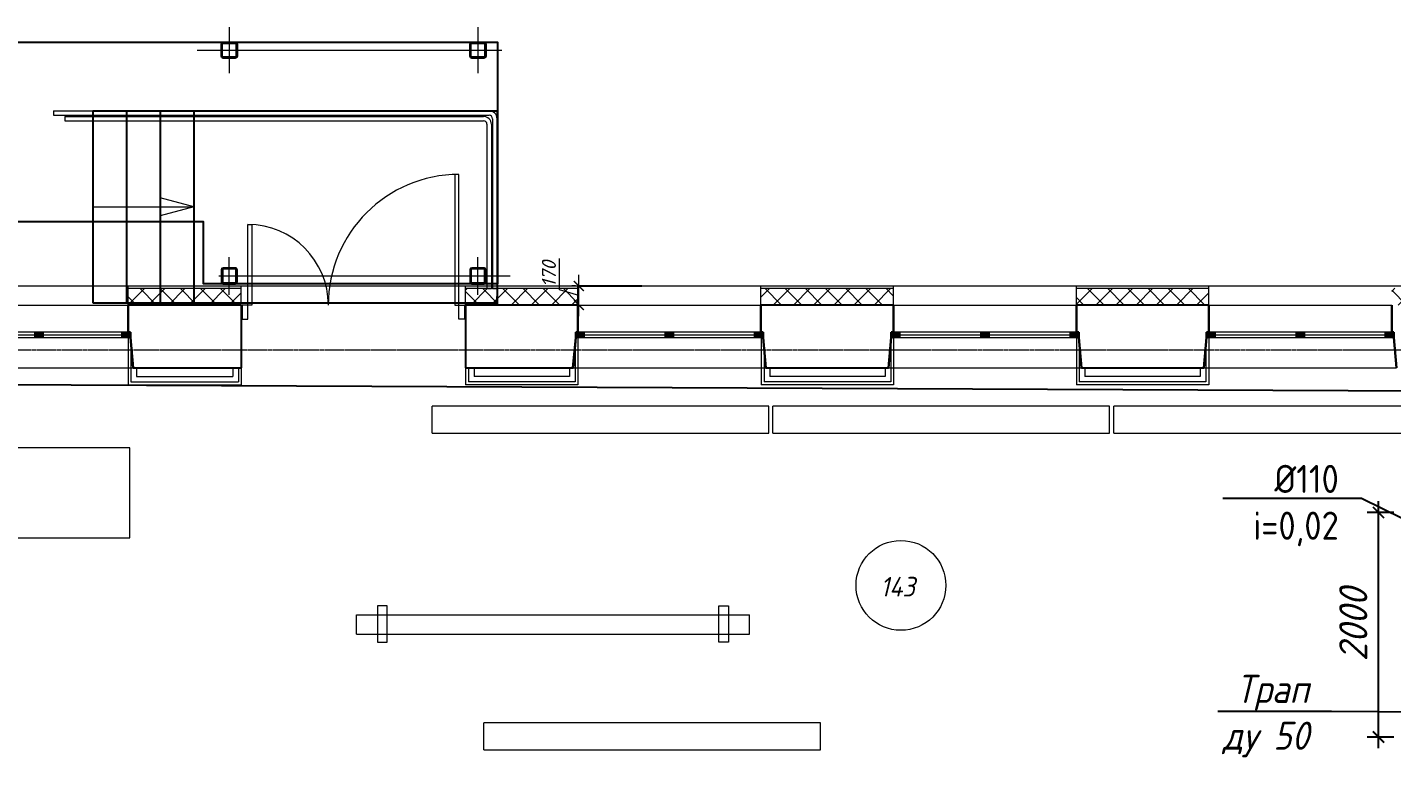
# Model space of a CAD drawing. Header units: millimetres. Extents: x -10178924 to 11692288, y -947381 to 58396.
# Drawn here: x 835400 to 847554, y -878057 to -871419 of the extents above; entities that cross this region are included whole.
import ezdxf
from ezdxf import colors
from ezdxf.entities.mleader import LeaderData, LeaderLine
from ezdxf.math import Vec2, Vec3

# ---------------------------------------------------------------- set-up
doc = ezdxf.new("R2010")
doc.units = ezdxf.units.MM
doc.linetypes.add('GOST2.303 4', pattern=[7, 5, -2, 0])
doc.linetypes.add('осевая', pattern=[50.8, 31.75, -6.35, 6.35, -6.35])
for name, color, linetype in [('_надписи канализация', 7, 'Continuous'), ('PDF _Марки помещений', 5, 'Continuous'), ('PDF _Стены краска9010', 7, 'Continuous'), ('ВК_Выноски', 7, 'Continuous'), ('Стены внутр.1', 7, 'Continuous')]:
    doc.layers.add(name, color=color, linetype=linetype)
for name, color, linetype, lineweight in [('АР_Двери', 250, 'Continuous', 9), ('Верхние поручни', 7, 'Continuous', 9), ('Лестницы', 7, 'Continuous', 9), ('Линии свеса', 7, 'Continuous', 9), ('ЛСтойки 140х8', 212, 'Continuous', 40), ('Метал', 20, 'Continuous', 40), ('Оси', 253, 'Continuous', 9), ('Основная ГКЛ', 250, 'Continuous', 9), ('Отделка СТЕН', 6, 'Continuous', 13), ('Перегородки_ГКЛ', 20, 'Continuous', 9), ('Перила', 7, 'Continuous', 9), ('Размеры клад.', 7, 'Continuous', 0), ('Размеры осевые', 153, 'Continuous', 9), ('Стены.1', 7, 'Continuous', 25), ('Стрелки вверх', 7, 'Continuous', 18), ('ТХ оборудование', 7, 'Continuous', 9)]:
    doc.layers.add(name, color=color, linetype=linetype, lineweight=lineweight)
doc.styles.add('GOST 2.304_new', font='isocpeui.ttf')
doc.styles.add('ISOCPEUR', font='isocpeui.ttf', dxfattribs={"width": 0.9})
doc.styles.add('ISOCPEURNA', font='isocpeur.ttf')
doc.styles.add('Текст_М100', font='GOST_Common Italic.ttf', dxfattribs={"height": 250})
doc.dimstyles.new('SPDS 1_50', dxfattribs={"dimscale": 50, "dimtxt": 2.5, "dimasz": 1.77, "dimexe": 1.25, "dimexo": 0.625, "dimtad": 1, "dimdec": 0, "dimrnd": 0.001, "dimtxsty": 'GOST 2.304_new', "dimblk": 'ARCHTICK', "dimcen": 2.5, "dimdle": 2, "dimclrt": 256, "dimadec": 0, "dimazin": 2, "dimtfac": 0.75, "dimtdec": 0, "dimtmove": 1, "dimatfit": 3, "dimfxl": 1, "dimtolj": 1, "dimlwd": 9, "dimlwe": 9, "dimarcsym": 0})
doc.dimstyles.new('Размеры_М100', dxfattribs={"dimtxt": 250, "dimasz": 100, "dimexe": 100, "dimexo": 100, "dimgap": 100, "dimtad": 1, "dimrnd": 5, "dimtxsty": 'Текст_М100', "dimblk": 'ARCHTICK', "dimcen": 250, "dimdle": 100, "dimadec": 0, "dimazin": 2, "dimtfac": 1, "dimtmove": 1, "dimatfit": 3, "dimfxl": 1, "dimarcsym": 0})

# ---------------------------------------------------------------- blocks, each defined once
blk = doc.blocks.new('_None')
blk = doc.blocks.new('_ArchTick')
at = {"color": 0, "linetype": 'ByBlock', "const_width": 0.15}
blk.add_lwpolyline([(-0.5, -0.5), (0.5, 0.5)], dxfattribs=at)
blk = doc.blocks.new('*D2519')
at = {"layer": 'Defpoints', "color": 0, "ltscale": 0.1, "transparency": 16777216}
for p in [(13655, -1449), (13890, -1449), (13890, -3449)]:
    blk.add_point(p, dxfattribs=at)
at = {"layer": 'ТХ оборудование', "color": 0, "lineweight": -2, "ltscale": 0.1, "transparency": 16777216}
for p, q in [((13790, -1449), (13555, -1449)), ((13655, -3549), (13655, -1349)), ((13790, -3449), (13555, -3449))]:
    blk.add_line(p, q, dxfattribs=at)
at = {"layer": 'ТХ оборудование', "color": 0, "lineweight": -2, "ltscale": 0.1, "transparency": 16777216, "xscale": 100, "yscale": 100, "zscale": 100}
for p, rotation in [((13655, -1449), 90), ((13655, -3449), 270)]:
    blk.add_blockref('_ArchTick', p, dxfattribs=dict(at, rotation=rotation))
at = {"layer": 'ТХ оборудование', "color": 0, "lineweight": 9, "ltscale": 0.1, "transparency": 16777216, "insert": (13430, -2449), "char_height": 250, "attachment_point": 5, "rotation": 90, "style": 'Текст_М100'}
blk.add_mtext('2000', dxfattribs=at)
blk = doc.blocks.new('Двустворчатое Окно 22_9')
at = {"layer": 'Стены.1', "linetype": 'Continuous', "lineweight": 0}
for points in [[(-815, 0), (-815, -50), (-735, -50), (-735, 0)], [(0, -50), (0, 0), (-40, 0), (-40, -50)], [(0, 0), (0, -50), (40, -50), (40, 0)], [(815, -50), (815, 0), (735, 0), (735, -50)]]:
    blk.add_hatch(color=256, dxfattribs=at).paths.add_polyline_path(points)
at = {"layer": 'Стены.1', "linetype": 'Continuous', "lineweight": 5}
for p, q in [((-839, 270), (839, 270)), ((-735, 0), (-40, 0)), ((40, 0), (735, 0)), ((-735, -25), (-40, -25)), ((-40, -50), (-735, -50)), ((40, -25), (735, -25)), ((735, -50), (40, -50)), ((-795, -290), (795, -290))]:
    blk.add_line(p, q, dxfattribs=at)
at = {"layer": 'Стены.1', "linetype": 'Continuous', "lineweight": 30}
for p, q in [((-815, 0), (-839, 270)), ((815, 0), (839, 270)), ((-815, -50), (-815, 0)), ((-815, -50), (-815, 0)), ((815, -50), (815, 0)), ((815, -50), (815, 0)), ((-795, -50), (-815, -50)), ((-795, -50), (-815, -50)), ((-795, -290), (-795, -50)), ((795, -50), (815, -50)), ((795, -50), (815, -50)), ((795, -290), (795, -50))]:
    blk.add_line(p, q, dxfattribs=at)
at = {"layer": 'Стены.1', "linetype": 'Continuous', "lineweight": 20}
for p, q in [((-815, 0), (-735, 0)), ((-735, 0), (-735, -50)), ((-40, -50), (-40, 0)), ((-40, 0), (0, 0)), ((0, 0), (40, 0)), ((40, 0), (40, -50)), ((735, -50), (735, 0)), ((735, 0), (815, 0)), ((-735, -50), (-815, -50)), ((0, -50), (-40, -50)), ((40, -50), (0, -50)), ((815, -50), (735, -50))]:
    blk.add_line(p, q, dxfattribs=at)
blk = doc.blocks.new('Двустворчатое Окно 22')
at = {"layer": 'Стены.1', "linetype": 'Continuous', "lineweight": 0}
for points in [[(-835, 0), (-835, -50), (-755, -50), (-755, 0)], [(0, -50), (0, 0), (-40, 0), (-40, -50)], [(0, 0), (0, -50), (40, -50), (40, 0)], [(835, -50), (835, 0), (755, 0), (755, -50)]]:
    blk.add_hatch(color=256, dxfattribs=at).paths.add_polyline_path(points)
at = {"layer": 'Стены.1', "linetype": 'Continuous', "lineweight": 5}
for p, q in [((-859, 270), (859, 270)), ((-755, 0), (-40, 0)), ((40, 0), (755, 0)), ((-755, -25), (-40, -25)), ((-40, -50), (-755, -50)), ((40, -25), (755, -25)), ((755, -50), (40, -50)), ((-815, -290), (815, -290))]:
    blk.add_line(p, q, dxfattribs=at)
at = {"layer": 'Стены.1', "linetype": 'Continuous', "lineweight": 30}
for p, q in [((-835, 0), (-859, 270)), ((835, 0), (859, 270)), ((-835, -50), (-835, 0)), ((-835, -50), (-835, 0)), ((835, -50), (835, 0)), ((835, -50), (835, 0)), ((-815, -50), (-835, -50)), ((-815, -50), (-835, -50)), ((-815, -290), (-815, -50)), ((815, -50), (835, -50)), ((815, -50), (835, -50)), ((815, -290), (815, -50))]:
    blk.add_line(p, q, dxfattribs=at)
at = {"layer": 'Стены.1', "linetype": 'Continuous', "lineweight": 20}
for p, q in [((-835, 0), (-755, 0)), ((-755, 0), (-755, -50)), ((-40, -50), (-40, 0)), ((-40, 0), (0, 0)), ((0, 0), (40, 0)), ((40, 0), (40, -50)), ((755, -50), (755, 0)), ((755, 0), (835, 0)), ((-755, -50), (-835, -50)), ((0, -50), (-40, -50)), ((40, -50), (0, -50)), ((835, -50), (755, -50))]:
    blk.add_line(p, q, dxfattribs=at)
blk = doc.blocks.new('*U2187')
at = {"layer": 'АР_Двери'}
for points in [[(1929, 1163), (1894, 1163), (1894, 0), (1929, 0)], [(50, 717), (85, 717), (85, 0), (50, 0)], [(50, 0), (0, 0), (0, -125), (50, -125)], [(1929, 0), (1979, 0), (1979, -125), (1929, -125)]]:
    blk.add_lwpolyline(points, close=True, dxfattribs=at)
for centre, radius, start, end in [((1929, 0), 1163, 90, 180), ((50, 0), 717, 0, 90)]:
    blk.add_arc(centre, radius, start, end, dxfattribs=at)
at = {"layer": 'Основная ГКЛ', "ltscale": 5}
for p, q in [((-10, 0), (-10, -125)), ((1989, 0), (1989, -125))]:
    blk.add_line(p, q, dxfattribs=at)
blk = doc.blocks.new('*D2515')
at = {"layer": 'Defpoints', "color": 0, "transparency": 16777216}
for p in [(6532, 568), (6532, 568), (6532, 398)]:
    blk.add_point(p, dxfattribs=at)
at = {"layer": 'Размеры клад.', "color": 0, "lineweight": 9, "transparency": 16777216}
for p, q in [((6359, 535), (6359, 814)), ((6532, 298), (6532, 668)), ((6532, 483), (6359, 535)), ((6501, 568), (6470, 568)), ((6501, 398), (6470, 398))]:
    blk.add_line(p, q, dxfattribs=at)
at = {"layer": 'Размеры клад.', "color": 0, "lineweight": 9, "transparency": 16777216, "xscale": 88.5, "yscale": 88.5, "zscale": 88.5}
for p, rotation in [((6532, 568), 90), ((6532, 398), 270)]:
    blk.add_blockref('_ArchTick', p, dxfattribs=dict(at, rotation=rotation))
at = {"layer": 'Размеры клад.', "lineweight": 0, "transparency": 16777216, "insert": (6265, 674), "char_height": 125, "attachment_point": 5, "rotation": 90, "style": 'GOST 2.304_new'}
blk.add_mtext('\\A1;170', dxfattribs=at)
blk = doc.blocks.new('*U2237')
at = {"color": 0, "linetype": 'ByBlock', "lineweight": -2}
for p, q in [((-70, 54), (-70, -54)), ((-62, 54), (-62, -54)), ((54, 70), (-54, 70)), ((54, 62), (-54, 62)), ((62, -54), (62, 54)), ((70, -54), (70, 54)), ((-54, -62), (54, -62)), ((-54, -70), (54, -70))]:
    blk.add_line(p, q, dxfattribs=at)
for centre, radius, start, end in [((-54, 54), 16, 90, 180), ((-54, 54), 8, 90, 180), ((54, 54), 16, 0, 90), ((54, 54), 8, 0, 90), ((-54, -54), 16, 180, 270), ((-54, -54), 8, 180, 270), ((54, -54), 16, 270, 0), ((54, -54), 8, 270, 0)]:
    blk.add_arc(centre, radius, start, end, dxfattribs=at)
blk = doc.blocks.new('A$Cad086cf1')
at = {"layer": 'Отделка СТЕН', "true_color": 0x636466, "transparency": 33554687}
h = blk.add_hatch(dxfattribs=at)
h.set_pattern_fill('ANSI37', color=251, scale=40)
h.set_pattern_definition([(45, (142968.72, -47941.48), (-89.80256, 89.80256), []), (135, (142968.72, -47941.48), (-89.80256, -89.80256), [])])
h.paths.add_polyline_path([(24449.764, 398.057), (24449.764, 548.057), (22137.906, 548.057), (22137.906, 398.057)])
h.paths.add_polyline_path([(20507.906, 398.057), (20507.906, 548.057), (19353.845, 548.057), (19353.845, 398.057)])
h.paths.add_polyline_path([(16537.106, 548.057), (16537.106, 398.057), (17723.845, 398.057), (17723.845, 548.057)])
h.paths.add_polyline_path([(14947.106, 398.057), (14947.106, 548.057), (13772.524, 548.057), (13772.524, 398.057)])
h.paths.add_polyline_path([(12142.524, 398.057), (12142.524, 548.057), (10964.581, 548.057), (10964.581, 398.057)])
h.paths.add_polyline_path([(9334.581, 398.057), (9334.581, 548.057), (8153.369, 548.057), (8153.369, 398.057)])
h.paths.add_polyline_path([(6523.369, 398.057), (6523.369, 548.057), (5523.369, 548.057), (5523.369, 398.057)])
h.paths.add_polyline_path([(3523.369, 398.057), (3523.369, 548.057), (2516.935, 548.057), (2516.935, 398.057)])
h.paths.add_polyline_path([(926.935, 398.057), (926.935, 548.057), (-623.077, 548.057), (-623.077, -12306.906), (926.935, -12306.906), (926.935, -12156.906), (-473.077, -12156.906), (-473.077, 398.057)])
h.paths.add_polyline_path([(3728.753, -12306.906), (3728.753, -12156.906), (2556.935, -12156.906), (2556.935, -12306.906)])
h.paths.add_polyline_path([(6523.369, -12306.906), (6523.369, -12156.906), (5543.838, -12156.906), (5543.724, -12306.906)])
h.paths.add_polyline_path([(8153.369, -12156.906), (8153.369, -12306.906), (9326.882, -12306.906), (9326.882, -12156.906)])
h.paths.add_polyline_path([(12142.524, -12306.906), (12142.524, -12156.906), (10956.882, -12156.906), (10956.882, -12306.906)])
h.paths.add_polyline_path([(14927.106, -12306.906), (14927.106, -12156.906), (13772.524, -12156.906), (13772.524, -12306.906)])
h.paths.add_polyline_path([(17753.845, -12306.906), (17753.845, -12156.906), (16557.106, -12156.906), (16557.106, -12306.906)])
h.paths.add_polyline_path([(20557.906, -12306.906), (20557.906, -12156.906), (19353.845, -12156.906), (19353.845, -12306.906)])
at = {"color": 251, "true_color": 0x636466, "transparency": 33554687}
blk.add_line((6522.775, 568.057), (7091.627, 568.057), dxfattribs=at)
at = {"layer": 'PDF _Марки помещений', "color": 251, "lineweight": 9, "true_color": 0x636466, "transparency": 33554687}
blk.add_circle((9400.562, -2098.427), 400.063, dxfattribs=at)
at = {"layer": 'PDF _Стены краска9010', "color": 251, "true_color": 0x636466, "transparency": 33554585}
blk.add_line((962.294, -307.637), (14331.934, -366.068), dxfattribs=at)
at = {"layer": 'Верхние поручни', "color": 251, "true_color": 0x636466, "transparency": 33554687}
for p, q in [((1852.841, 2128.057), (1852.841, 2088.057)), ((1852.841, 2128.057), (2050.178, 2128.057)), ((1852.841, 2088.057), (2050.178, 2088.057)), ((2050.178, 2128.057), (2073.977, 2128.057)), ((2050.178, 2088.057), (2073.977, 2088.057)), ((2073.977, 2128.057), (3991.704, 2128.057)), ((2073.977, 2088.057), (3991.704, 2088.057)), ((3991.704, 2128.057), (5732.841, 2128.057)), ((3991.704, 2088.057), (5732.841, 2088.057)), ((5762.841, 2058.057), (5762.841, 542.354)), ((5802.841, 2058.057), (5802.841, 542.354)), ((5802.841, 542.354), (5762.841, 542.354))]:
    blk.add_line(p, q, dxfattribs=at)
at = {"layer": 'Верхние поручни', "color": 251, "lineweight": 25, "true_color": 0x636466, "transparency": 33554687}
for p, q in [((2202.424, 2128.057), (2202.424, 418.057)), ((2202.424, 2128.057), (5802.841, 2128.057)), ((2502.424, 2128.057), (2502.424, 418.057)), ((2802.424, 2128.057), (2802.424, 418.057)), ((3102.424, 2128.057), (3102.424, 418.057)), ((5802.841, 2128.057), (5802.841, 418.057)), ((2202.424, 418.057), (5802.841, 418.057))]:
    blk.add_line(p, q, dxfattribs=at)
at = {"layer": 'Верхние поручни', "color": 251, "true_color": 0x636466, "transparency": 33554687}
for radius in [70, 30]:
    blk.add_arc((5732.841, 2058.057), radius, 0, 90, dxfattribs=at)
at = {"layer": 'Лестницы', "color": 251, "linetype": 'GOST2.303 4', "ltscale": 50, "true_color": 0x636466, "transparency": 33554687}
for p, q in [((5806.923, 2738.057), (-3103.077, 2738.057)), ((5806.923, 569.057), (5806.923, 2738.057)), ((3187.018, 588.406), (5806.923, 588.406))]:
    blk.add_line(p, q, dxfattribs=at)
at = {"layer": 'Линии свеса', "color": 251, "true_color": 0x636466, "transparency": 33554687}
for p, q in [((2803.018, 2128.057), (2803.018, 2118.057)), ((3103.018, 618.057), (3103.018, 608.057))]:
    blk.add_line(p, q, dxfattribs=at)
at = {"layer": 'Метал', "color": 251, "lineweight": 25, "ltscale": 100, "true_color": 0x636466, "transparency": 33554687}
blk.add_lwpolyline([(-3103.077, -1681.943), (-3103.077, 2738.057), (5806.923, 2738.057), (5806.923, 588.406), (3187.018, 588.406), (3187.018, 1138.057), (-1503.077, 1138.057), (-1503.077, -1681.943), (-3103.077, -1681.943)], dxfattribs=at)
at = {"layer": 'Оси', "color": 251, "ltscale": 10, "true_color": 0x636466, "transparency": 33554687}
for p, q in [((3417.424, 2872.025), (3417.424, 2464.089)), ((5632.329, 2872.025), (5632.329, 2464.089))]:
    blk.add_line(p, q, dxfattribs=at)
at = {"layer": 'Оси', "color": 251, "ltscale": 25, "true_color": 0x636466, "transparency": 33554687}
blk.add_lwpolyline([(3132.022, 2668.057), (5844.22, 2668.057)], dxfattribs=at)
at = {"layer": 'Оси', "color": 251, "ltscale": 10, "true_color": 0x636466, "transparency": 33554687}
for points in [[(3417.935, 489.433), (3417.935, 825.378)], [(5632.841, 489.433), (5632.841, 825.378)], [(3324.963, 657.406), (5919.731, 657.406)]]:
    blk.add_lwpolyline(points, dxfattribs=at)
at = {"layer": 'Отделка СТЕН', "color": 251, "true_color": 0x636466, "transparency": 33554687}
for p, q in [((2516.935, 398.057), (2516.935, 568.057)), ((3523.369, 398.057), (3523.369, 568.057)), ((5523.369, 398.057), (5523.369, 568.057)), ((6523.369, 398.057), (6523.369, 568.057)), ((8153.369, 398.057), (8153.369, 568.057)), ((9334.581, 398.057), (9334.581, 568.057)), ((10964.581, 398.057), (10964.581, 568.057)), ((12142.524, 398.057), (12142.524, 568.057))]:
    blk.add_line(p, q, dxfattribs=at)
for points in [[(3728.753, -12326.906), (-643.077, -12326.906), (-643.077, 568.057), (31612.139, 568.057)], [(2516.935, 548.057), (3523.369, 548.057)], [(5523.369, 548.057), (6523.369, 548.057)], [(8153.369, 548.057), (9334.581, 548.057)], [(10964.581, 548.057), (12142.524, 548.057)]]:
    blk.add_lwpolyline(points, dxfattribs=at)
at = {"layer": 'Перегородки_ГКЛ', "color": 251, "ltscale": 0.1, "true_color": 0x636466, "transparency": 33554687}
for p, q in [((2516.935, 188.057), (2516.935, -311.943)), ((6523.369, 188.057), (6523.369, -311.943)), ((8156.639, 188.057), (8156.639, -311.943)), ((9334.581, 188.057), (9333.113, -311.943)), ((10964.581, 188.057), (10964.581, -311.943)), ((12142.524, 188.057), (12142.524, -311.943)), ((2541.935, 50.907), (2541.935, -286.943)), ((6498.369, 50.907), (6498.369, -286.943)), ((8181.639, 50.907), (8181.639, -286.943)), ((9309.581, 50.907), (9309.581, -286.943)), ((10989.581, 50.907), (10989.581, -286.943)), ((12117.524, 50.907), (12117.524, -286.943)), ((2591.935, -161.943), (2591.935, -236.943)), ((2591.935, -236.943), (3448.369, -236.943)), ((3448.369, -161.943), (3448.369, -236.943)), ((3498.369, -161.943), (3498.369, -286.943)), ((3523.369, -161.943), (3523.369, -311.943)), ((5523.369, -161.943), (5523.369, -311.943)), ((5548.369, -161.943), (5548.369, -286.943)), ((5598.369, -161.943), (5598.369, -236.943)), ((6448.369, -236.943), (5598.369, -236.943)), ((6448.369, -161.943), (6448.369, -236.943)), ((8231.639, -161.943), (8231.639, -236.943)), ((9259.581, -236.943), (8231.639, -236.943)), ((9259.581, -161.943), (9259.581, -236.943)), ((11039.581, -161.943), (11039.581, -236.943)), ((12067.524, -236.943), (11039.581, -236.943)), ((12067.524, -161.943), (12067.524, -236.943)), ((2516.935, -311.943), (3523.369, -311.943)), ((2541.935, -286.943), (3498.369, -286.943)), ((6523.369, -311.943), (5523.369, -311.943)), ((6498.369, -286.943), (5548.369, -286.943)), ((9334.581, -311.943), (8156.639, -311.943)), ((9309.581, -286.943), (8181.639, -286.943)), ((12142.524, -311.943), (10964.581, -311.943)), ((12117.524, -286.943), (10989.581, -286.943))]:
    blk.add_line(p, q, dxfattribs=at)
at = {"layer": 'Перила', "color": 251, "true_color": 0x636466, "transparency": 33554687}
for p, q in [((1952.841, 2078.057), (1952.841, 2038.057)), ((1952.841, 2078.057), (2050.178, 2078.057)), ((2050.178, 2078.057), (2073.977, 2078.057)), ((2073.977, 2078.057), (3991.704, 2078.057)), ((3991.704, 2078.057), (5682.841, 2078.057)), ((1952.841, 2038.057), (2050.178, 2038.057)), ((2050.178, 2038.057), (2073.977, 2038.057)), ((2073.977, 2038.057), (3991.704, 2038.057)), ((3991.704, 2038.057), (5682.841, 2038.057)), ((5712.841, 2008.057), (5712.841, 542.354)), ((5752.841, 2008.057), (5752.841, 542.354)), ((5752.841, 542.354), (5712.841, 542.354))]:
    blk.add_line(p, q, dxfattribs=at)
for radius in [70, 30]:
    blk.add_arc((5682.841, 2008.057), radius, 0, 90, dxfattribs=at)
at = {"layer": 'Размеры осевые', "color": 251, "linetype": 'осевая', "ltscale": 0.5, "true_color": 0x636466, "transparency": 33554687}
blk.add_line((-9750, 0), (57900, 0), dxfattribs=at)
at = {"layer": 'Стены внутр.1', "color": 251, "true_color": 0x636466, "transparency": 33554687}
for p, q in [((2502.424, 618.057), (2502.424, 608.057)), ((2802.424, 618.057), (2802.424, 608.057)), ((3102.424, 618.057), (3102.424, 608.057)), ((5802.841, 398.057), (5802.841, 473.057))]:
    blk.add_line(p, q, dxfattribs=at)
at = {"layer": 'Стены.1', "color": 251, "linetype": 'Continuous', "true_color": 0x636466, "transparency": 33554687}
for p, q in [((2516.935, 398.057), (2516.935, 158.057)), ((3523.369, 398.057), (3523.369, -161.943)), ((5523.369, 398.057), (5523.369, -161.943)), ((6523.369, 398.057), (6523.369, 158.057)), ((8153.369, 398.057), (8153.369, 158.057)), ((9334.581, 398.057), (9334.581, 158.057)), ((10964.581, 398.057), (10964.581, 158.057)), ((12142.524, 398.057), (12142.524, 158.057)), ((2516.935, 158.057), (2536.935, 158.057)), ((2536.935, 158.057), (2536.935, 108.057)), ((6523.369, 158.057), (6503.369, 158.057)), ((6503.369, 158.057), (6503.369, 108.057)), ((8153.369, 158.057), (8173.369, 158.057)), ((8173.369, 158.057), (8173.369, 108.057)), ((9334.581, 158.057), (9314.581, 158.057)), ((9314.581, 158.057), (9314.581, 108.057)), ((10964.581, 158.057), (10984.581, 158.057)), ((10984.581, 158.057), (10984.581, 108.057)), ((12142.524, 158.057), (12122.524, 158.057)), ((12122.524, 158.057), (12122.524, 108.057)), ((2536.935, 108.057), (2560.557, -161.943)), ((6503.369, 108.057), (6479.747, -161.943)), ((8173.369, 108.057), (8196.991, -161.943)), ((9314.581, 108.057), (9290.959, -161.943)), ((10984.581, 108.057), (11008.203, -161.943)), ((12122.524, 108.057), (12098.902, -161.943))]:
    blk.add_line(p, q, dxfattribs=at)
at = {"layer": 'Стены.1', "color": 251, "linetype": 'Continuous', "lineweight": 5, "true_color": 0x636466, "transparency": 33554687}
blk.add_line((6522.775, 398.057), (7091.627, 398.057), dxfattribs=at)
at = {"layer": 'Стены.1', "color": 251, "linetype": 'Continuous', "true_color": 0x636466, "transparency": 33554687, "flags": 128}
for points in [[(3523.369, 398.057), (2516.935, 398.057)], [(6523.369, 398.057), (5523.369, 398.057)], [(9334.581, 398.057), (8153.369, 398.057)], [(12142.524, 398.057), (10964.581, 398.057)], [(2560.557, -161.943), (3523.369, -161.943)], [(5523.369, -161.943), (6479.747, -161.943)], [(8196.991, -161.943), (9290.959, -161.943)], [(11008.203, -161.943), (12098.902, -161.943)]]:
    blk.add_lwpolyline(points, dxfattribs=at)
at = {"layer": 'Стрелки вверх', "color": 251, "true_color": 0x636466, "transparency": 33554687}
for p, q in [((3102.424, 1273.057), (2802.424, 1353.442)), ((2202.424, 1273.057), (3102.424, 1273.057)), ((3102.424, 1273.057), (2802.424, 1192.672))]:
    blk.add_line(p, q, dxfattribs=at)
at = {"layer": 'ТХ оборудование', "color": 251, "true_color": 0x636466, "transparency": 33554687}
for p, q in [((8225.148, -501.421, 0), (5225.148, -501.556, 0)), ((5225.159, -741.556, 0), (5225.148, -501.556, 0)), ((8225.159, -741.421, 0), (8225.148, -501.421, 0)), ((11259.947, -501.421, 0), (8259.947, -501.556, 0)), ((8259.957, -741.556, 0), (8259.947, -501.556, 0)), ((11259.957, -741.421, 0), (11259.947, -501.421, 0)), ((14298.584, -501.421, 0), (11298.584, -501.556, 0)), ((11298.595, -741.556, 0), (11298.584, -501.556, 0)), ((5225.159, -741.556, 0), (8225.159, -741.421, 0)), ((8259.957, -741.556, 0), (11259.957, -741.421, 0)), ((11298.595, -741.556, 0), (14298.595, -741.421, 0)), ((2532.736, -874.108), (932.736, -874.108)), ((2532.736, -1674.108), (2532.736, -874.108)), ((932.736, -1674.108), (2532.736, -1674.108)), ((4824.172, -2280.39, 0), (4738.078, -2280.39, 0)), ((4738.078, -2280.39, 0), (4738.078, -2604.979, 0)), ((4824.172, -2604.979, 0), (4824.172, -2280.39, 0)), ((7779.412, -2604.979, 0), (7779.412, -2280.39, 0)), ((7779.412, -2280.39, 0), (7865.506, -2280.39, 0)), ((7865.506, -2280.39, 0), (7865.506, -2604.979, 0)), ((4551.792, -2360.333, 0), (8051.792, -2360.333, 0)), ((4551.792, -2532.957, 0), (4551.792, -2360.333, 0)), ((8051.792, -2532.957, 0), (8051.792, -2360.333, 0)), ((4551.792, -2532.957, 0), (8051.792, -2532.957, 0)), ((4738.078, -2604.979, 0), (4824.172, -2604.979, 0)), ((7865.506, -2604.979, 0), (7779.412, -2604.979, 0)), ((8684.538, -3322.545), (5684.538, -3322.68)), ((5684.549, -3562.68), (5684.538, -3322.68)), ((8684.549, -3562.545), (8684.538, -3322.545)), ((5684.549, -3562.68), (8684.549, -3562.545))]:
    blk.add_line(p, q, dxfattribs=at)
at = {"color": 251, "linetype": 'ByBlock', "true_color": 0x636466, "transparency": 33554687}
blk.add_blockref('*U2187', (3533.369, 398.057), dxfattribs=at)
at = {"layer": 'ЛСтойки 140х8', "color": 251, "lineweight": 25, "ltscale": 100, "true_color": 0x636466, "transparency": 33554687, "xscale": -1, "rotation": 180}
for p in [(3417.424, 2668.057), (5632.329, 2668.057)]:
    blk.add_blockref('*U2237', p, dxfattribs=at)
at = {"layer": 'ЛСтойки 140х8', "color": 251, "lineweight": 25, "ltscale": 100, "true_color": 0x636466, "transparency": 33554687}
for p in [(3417.935, 657.406), (5632.841, 657.406)]:
    blk.add_blockref('*U2237', p, dxfattribs=at)
at = {"layer": 'Стены.1', "color": 251, "linetype": 'Continuous', "true_color": 0x636466, "transparency": 33554687, "xscale": -1, "zscale": 1000, "rotation": 180}
for name, p in [('Двустворчатое Окно 22_9', (1721.935, 108.057)), ('Двустворчатое Окно 22', (7338.369, 108.057)), ('Двустворчатое Окно 22', (10149.581, 108.057)), ('Двустворчатое Окно 22', (12957.524, 108.057))]:
    blk.add_blockref(name, p, dxfattribs=at)
at = {"layer": 'PDF _Марки помещений', "color": 251, "lineweight": 9, "true_color": 0x636466, "transparency": 33554687, "insert": (9217.462, -2197.404), "char_height": 175, "attachment_point": 7, "style": 'ISOCPEUR'}
blk.add_mtext('143', dxfattribs=at)
at = {"layer": 'Размеры клад.', "color": 251, "lineweight": 0, "true_color": 0x636466, "transparency": 33554687}
dim = blk.add_linear_dim(base=(6532.063, 568.057), p1=(6532.063, 398.057), p2=(6532.063, 568.057), angle=90, dimstyle='SPDS 1_50', dxfattribs=at)
dim.commit()
dim.dimension.update_dxf_attribs({"geometry": '*D2515', "text_midpoint": (6264.828, 566.111)})
at = {"layer": 'ТХ оборудование', "color": 251, "lineweight": 9, "ltscale": 0.1, "true_color": 0x636466, "transparency": 33554687}
dim = blk.add_linear_dim(base=(13654.691, -1448.944), p1=(13890.198, -3448.944), p2=(13890.198, -1448.944), angle=90, dimstyle='Размеры_М100', dxfattribs=at)
dim.commit()
dim.dimension.update_dxf_attribs({"geometry": '*D2519', "text_midpoint": (13429.691, -2448.944)})

msp = doc.modelspace()

# ---------------------------------------------------------------- block references
msp.add_blockref('A$Cad086cf1', (833781.5, -874290.7))

# ---------------------------------------------------------------- leaders
at = {"layer": '_надписи канализация', "lineweight": -2}
ml = msp.add_multileader_mtext('Standard', dxfattribs=at)
ml.set_content('\\A1;Приямок{\\Fisocp3|c204; }800{\\fArial|b0|i0|c204|p34;х}800х800(h)\\P{\\fArial|b0|i0|c204|p34;с\\Fisocp3|c204; }насосом дренажным {\\A0;\\H0.91667x;ГНОМ 10-10Г\\A1;\\H1.09091x; \\PN=1,1 кВт \\P (1 раб)\\Fisocp3|c204; \\fISOCPEUR|b0|i0|c204|p34;(закрыть рифленым железом)}', color=256, style='ISOCPEUR')
ml.set_leader_properties(lineweight=13)
ml.set_arrow_properties(name='NONE')
ml.build(insert=Vec2(0, 0))
ml.multileader.update_dxf_attribs({"text_left_attachment_type": 6, "text_right_attachment_type": 6, "dogleg_length": 100, "arrow_head_size": 300, "scale": 100})
ctx = ml.context
ctx.base_point, ctx.scale, ctx.char_height, ctx.arrow_head_size, ctx.landing_gap_size, ctx.plane_origin = Vec3(726724.9, -876080.2), 100, 250, 300, 0.09, Vec3(722250.4, -879799.4)
ctx.left_attachment, ctx.right_attachment, ctx.text_align_type = 6, 6, 1
notes = []
notes.append((ctx, [(0, (1, 1, 0), (726624.9, -876080.2), (1, 0), 100, [(1, [(727663, -882471)], 0, [])])]))
ctx.mtext.insert, ctx.mtext.width, ctx.mtext.alignment, ctx.mtext.flow_direction = Vec3(729650, -875755.2), 5926.326, 2, 5
at = {"layer": 'ВК_Выноски'}
ml = msp.add_multileader_mtext('Standard', dxfattribs=at)
ml.set_content('{\\W0.9; %%C110 \\Pi=0,02 }', color=7, style='ISOCPEURNA')
ml.set_leader_properties(color=7, linetype='ByLayer', lineweight=-1)
ml.set_arrow_properties(name='NONE')
ml.build(insert=Vec2(0, 0))
ml.multileader.update_dxf_attribs({"text_left_attachment_type": 6, "text_right_attachment_type": 6, "dogleg_length": 0.36, "arrow_head_size": 300})
ctx = ml.context
ctx.base_point, ctx.char_height, ctx.arrow_head_size, ctx.landing_gap_size, ctx.plane_origin = Vec3(846252, -875615.8), 250, 300, 100, Vec3(836633.5, -902832.8)
ctx.left_attachment, ctx.right_attachment, ctx.text_align_type = 6, 6, 2
notes.append((ctx, [(0, (1, 1, 0), (847283.6, -875615.8), (-1, 0), 100.4, [(0, [(849822.6, -876865.6)], 0, [])])]))
ctx.mtext.insert, ctx.mtext.width, ctx.mtext.alignment, ctx.mtext.flow_direction = Vec3(847083.2, -875315.8), 1799.095, 3, 5
ml = msp.add_multileader_mtext('Standard', dxfattribs=at)
ml.set_content('{\\W0.9;Трап \\Pду 50}', color=7, style='ISOCPEUR')
ml.set_leader_properties(color=7, linetype='ByLayer', lineweight=-1)
ml.set_arrow_properties(name='NONE')
ml.build(insert=Vec2(0, 0))
ml.multileader.update_dxf_attribs({"text_left_attachment_type": 6, "text_right_attachment_type": 6, "dogleg_length": 0.36, "arrow_head_size": 300})
ctx = ml.context
ctx.base_point, ctx.char_height, ctx.arrow_head_size, ctx.landing_gap_size, ctx.plane_origin = Vec3(845947.1, -877511.3), 250, 300, 100, Vec3(860753.7, -905486.2)
ctx.left_attachment, ctx.right_attachment, ctx.text_align_type = 6, 6, 2
notes.append((ctx, [(1, (1, 1, 0), (847018.1, -877511.3), (-1, 0), 100.4, [(0, [(849054, -877525.6)], 0, [])])]))
ctx.mtext.insert, ctx.mtext.width, ctx.mtext.alignment, ctx.mtext.flow_direction = Vec3(846817.7, -877186.3), 1489.588, 3, 5
for ctx, leaders in notes:
    for number, flags, end, landing, length, lines in leaders:
        leader = LeaderData()
        leader.index, (leader.has_last_leader_line, leader.has_dogleg_vector, leader.attachment_direction) = number, flags
        leader.last_leader_point, leader.dogleg_vector, leader.dogleg_length = Vec3(end), Vec3(landing), length
        for number, points, colour, breaks in lines:
            line = LeaderLine()
            line.index, line.vertices, line.color, line.breaks = number, Vec3.list(points), colors.encode_raw_color(colour), breaks
            leader.lines.append(line)
        ctx.leaders.append(leader)

doc.saveas('drawing.dxf')
